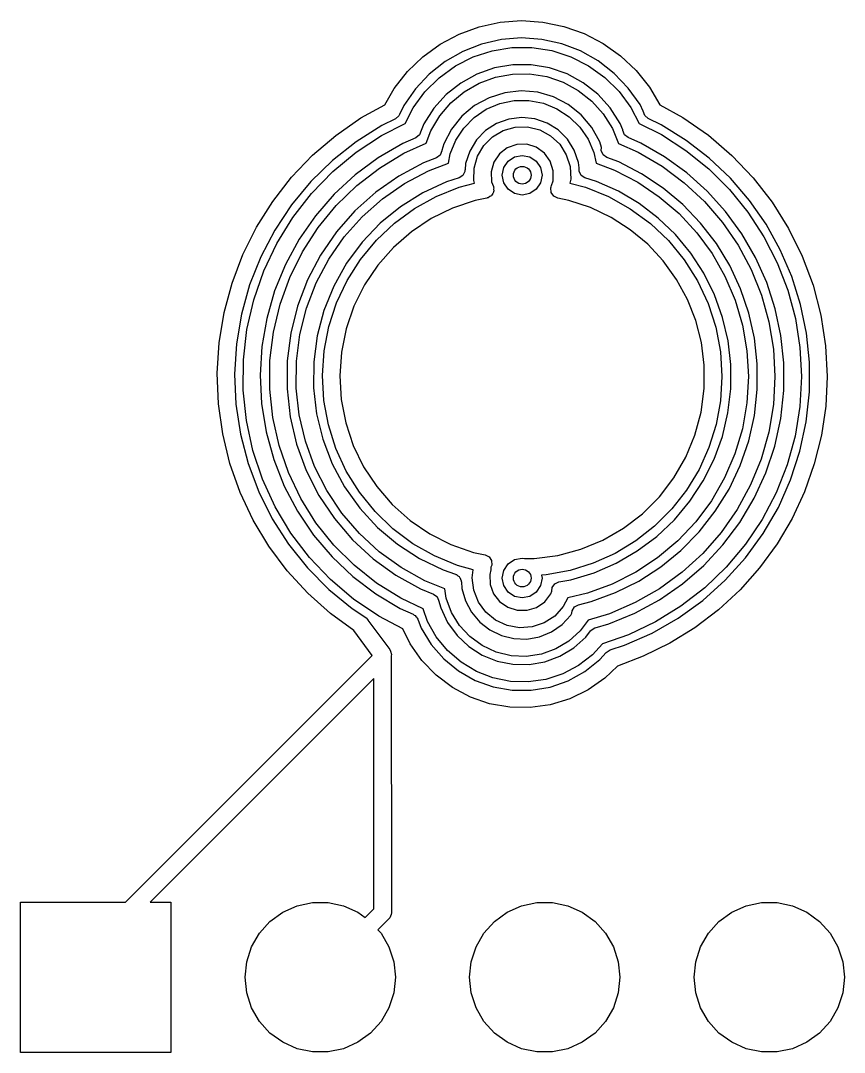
# Model space of a CAD drawing. Extents: x 108.1 to 155.9, y -81.1 to -32.1.
# Drawn here: x 126.07 to 135.39, y -81.1 to -69.42 of the extents above; entities that cross this region are included whole.
import ezdxf

# ---------------------------------------------------------------- set-up
doc = ezdxf.new("R2010")
doc.units = 0
doc.layers.add('BLACK', color=7, linetype='CONTINUOUS')

msp = doc.modelspace()

# ---------------------------------------------------------------- linework, layer by layer
at = {"layer": 'BLACK', "linetype": 'CONTINUOUS'}
for p, q in [((131.03678, -69.571933), (131.264359, -69.488735)), ((131.264359, -69.488735), (131.501249, -69.437769)), ((131.501249, -69.437769), (131.742908, -69.420014)), ((131.742908, -69.420014), (131.984703, -69.43581)), ((131.984703, -69.43581), (132.221998, -69.484854)), ((132.221998, -69.484854), (132.450244, -69.566205)), ((130.822875, -69.68577), (131.03678, -69.571933)), ((132.450244, -69.566205), (132.665065, -69.678304)), ((130.626745, -69.828062), (130.822875, -69.68577)), ((131.291199, -69.685119), (131.077517, -69.768881)), ((131.514886, -69.633741), (131.291199, -69.685119)), ((131.410516, -69.760303), (131.633996, -69.72465)), ((131.743702, -69.615867), (131.514886, -69.633741)), ((131.633996, -69.72465), (131.860303, -69.724203)), ((131.972654, -69.631886), (131.743702, -69.615867)), ((131.860303, -69.724203), (132.083922, -69.758975)), ((132.196751, -69.681449), (131.972654, -69.631886)), ((132.411105, -69.763476), (132.196751, -69.681449)), ((132.665065, -69.678304), (132.862342, -69.819002)), ((130.452149, -69.996082), (130.626745, -69.828062)), ((131.077517, -69.768881), (130.8785, -69.883198)), ((130.993606, -69.932922), (131.195305, -69.830296)), ((131.195305, -69.830296), (131.410516, -69.760303)), ((132.083922, -69.758975), (132.299407, -69.828119)), ((132.299407, -69.828119), (132.50151, -69.929949)), ((132.611041, -69.876177), (132.411105, -69.763476)), ((132.862342, -69.819002), (133.038293, -69.985601)), ((130.8785, -69.883198), (130.698491, -70.02558)), ((130.810332, -70.065682), (130.993606, -69.932922)), ((131.435968, -69.955666), (131.238036, -70.02496)), ((131.64268, -69.920318), (131.435968, -69.955666)), ((131.852391, -69.919904), (131.64268, -69.920318)), ((132.05924, -69.954437), (131.852391, -69.919904)), ((132.257445, -70.02295), (132.05924, -69.954437)), ((132.50151, -69.929949), (132.685306, -70.061985)), ((132.792199, -70.017095), (132.611041, -69.876177)), ((130.302436, -70.186608), (130.452149, -69.996082)), ((130.698491, -70.02558), (130.541413, -70.192919)), ((130.649947, -70.225343), (130.810332, -70.065682)), ((131.238036, -70.02496), (131.054415, -70.126264)), ((131.26337, -70.128035), (131.446766, -70.060699)), ((131.446766, -70.060699), (131.638914, -70.025378)), ((131.638914, -70.025378), (131.834268, -70.023092)), ((131.834268, -70.023092), (132.02719, -70.053906)), ((132.02719, -70.053906), (132.212112, -70.116932)), ((132.441464, -70.123529), (132.257445, -70.02295)), ((132.685306, -70.061985), (132.846319, -70.221012)), ((132.950628, -70.183156), (132.792199, -70.017095)), ((133.038293, -69.985601), (133.189546, -70.174908)), ((130.194035, -70.372709), (130.302436, -70.186608)), ((130.541413, -70.192919), (130.410693, -70.381568)), ((131.054415, -70.126264), (130.890239, -70.256745)), ((131.094018, -70.225443), (131.26337, -70.128035)), ((132.212112, -70.116932), (132.383698, -70.21035)), ((132.606153, -70.253362), (132.441464, -70.123529)), ((133.082873, -70.370738), (132.950628, -70.183156)), ((133.189546, -70.174908), (133.307828, -70.374241)), ((130.516358, -70.408014), (130.649947, -70.225343)), ((130.890239, -70.256745), (130.750097, -70.412756)), ((130.943598, -70.350112), (131.094018, -70.225443)), ((131.374558, -70.292333), (131.21062, -70.382393)), ((131.55291, -70.235971), (131.374558, -70.292333)), ((131.738829, -70.215468), (131.55291, -70.235971)), ((131.925177, -70.231614), (131.738829, -70.215468)), ((132.1048, -70.283787), (131.925177, -70.231614)), ((132.2708, -70.369986), (132.1048, -70.283787)), ((132.383698, -70.21035), (132.536994, -70.331465)), ((132.746908, -70.408819), (132.606153, -70.253362)), ((132.846319, -70.221012), (132.980627, -70.403155)), ((129.925577, -70.521848), (130.194035, -70.372709)), ((130.410693, -70.381568), (130.360489, -70.483152)), ((130.42634, -70.582969), (130.516358, -70.408014)), ((130.750097, -70.412756), (130.637908, -70.589936)), ((130.816452, -70.498444), (130.943598, -70.350112)), ((131.21062, -70.382393), (131.067391, -70.502691)), ((131.205808, -70.517041), (131.343419, -70.423547)), ((131.343419, -70.423547), (131.496606, -70.358648)), ((131.496606, -70.358648), (131.659499, -70.324832)), ((131.659499, -70.324832), (131.82586, -70.323392)), ((131.82586, -70.323392), (131.989315, -70.354385)), ((131.989315, -70.354385), (132.143601, -70.416622)), ((132.143601, -70.416622), (132.28281, -70.507721)), ((132.416805, -70.486899), (132.2708, -70.369986)), ((132.536994, -70.331465), (132.667576, -70.47678)), ((132.859796, -70.585554), (132.746908, -70.408819)), ((132.980627, -70.403155), (133.074221, -70.583311)), ((133.1194, -70.443167), (133.082873, -70.370738)), ((133.307828, -70.374241), (133.568981, -70.518465)), ((129.641711, -70.719119), (129.925577, -70.521848)), ((130.316005, -70.533454), (130.1624, -70.609028)), ((130.354963, -70.499369), (130.316005, -70.533454)), ((130.360489, -70.483152), (130.354963, -70.499369)), ((130.716248, -70.666157), (130.816452, -70.498444)), ((131.067391, -70.502691), (130.95037, -70.64861)), ((131.089044, -70.635549), (131.205808, -70.517041)), ((131.597788, -70.533843), (131.458991, -70.584186)), ((131.74434, -70.515911), (131.597788, -70.533843)), ((131.89118, -70.531304), (131.74434, -70.515911)), ((132.030827, -70.579238), (131.89118, -70.531304)), ((132.28281, -70.507721), (132.401607, -70.62419)), ((132.537209, -70.63004), (132.416805, -70.486899)), ((132.667576, -70.47678), (132.771677, -70.642103)), ((133.118845, -70.446027), (133.1194, -70.443167)), ((133.135697, -70.494971), (133.118845, -70.446027)), ((133.174763, -70.528932), (133.135697, -70.494971)), ((133.174763, -70.528933), (133.174763, -70.528932)), ((133.323192, -70.601348), (133.174763, -70.528933)), ((133.568981, -70.518465), (133.856782, -70.717957)), ((130.1624, -70.609028), (129.872722, -70.791537)), ((130.15979, -70.719281), (130.42634, -70.582969)), ((130.637908, -70.589936), (130.606922, -70.663615)), ((130.606922, -70.663615), (130.607001, -70.664116)), ((130.95037, -70.64861), (130.864049, -70.814547)), ((130.997601, -70.774531), (131.089044, -70.635549)), ((131.458991, -70.584186), (131.335021, -70.664376)), ((131.413798, -70.73458), (131.535208, -70.663555)), ((131.535208, -70.663555), (131.670662, -70.62564)), ((131.670662, -70.62564), (131.811303, -70.623315)), ((131.811303, -70.623315), (131.947935, -70.656732)), ((131.947935, -70.656732), (132.071627, -70.723706)), ((132.156167, -70.65727), (132.030827, -70.579238)), ((132.260813, -70.761424), (132.156167, -70.65727)), ((132.401607, -70.62419), (132.495442, -70.761569)), ((132.627389, -70.793911), (132.537209, -70.63004)), ((132.771677, -70.642103), (132.840785, -70.809336)), ((132.890311, -70.657321), (132.859796, -70.585554)), ((132.889475, -70.662673), (132.890311, -70.657321)), ((132.908124, -70.710961), (132.889475, -70.662673)), ((133.074221, -70.583311), (133.324919, -70.710434)), ((133.603857, -70.775497), (133.323192, -70.601348)), ((129.379012, -70.943807), (129.641711, -70.719119)), ((129.871581, -70.90891), (130.15979, -70.719281)), ((130.54816, -70.744972), (130.40031, -70.810742)), ((130.588413, -70.712427), (130.54816, -70.744972)), ((130.607001, -70.664116), (130.588413, -70.712427)), ((130.66156, -70.807799), (130.716248, -70.666157)), ((130.934981, -70.928663), (130.997601, -70.774531)), ((131.232193, -70.770326), (131.155746, -70.896638)), ((131.335021, -70.664376), (131.232193, -70.770326)), ((131.314368, -70.834073), (131.413798, -70.73458)), ((132.071627, -70.723706), (132.174291, -70.819858)), ((132.339434, -70.886395), (132.260813, -70.761424)), ((132.495442, -70.761569), (132.560721, -70.914594)), ((132.948419, -70.743454), (132.908124, -70.710961)), ((132.948419, -70.743455), (132.948419, -70.743454)), ((133.090508, -70.806386), (132.948419, -70.743455)), ((133.324919, -70.710434), (133.603129, -70.890409)), ((133.865423, -70.9772), (133.603857, -70.775497)), ((133.856782, -70.717957), (134.122878, -70.945596)), ((129.872722, -70.791537), (129.603821, -71.00347)), ((130.40031, -70.810742), (130.120637, -70.973607)), ((130.412296, -70.922126), (130.66156, -70.807799)), ((130.84223, -70.895092), (130.821499, -70.942523)), ((130.864049, -70.814547), (130.841775, -70.891034)), ((130.841775, -70.891034), (130.84223, -70.895092)), ((131.155746, -70.896638), (131.109576, -71.036879)), ((131.243419, -70.955529), (131.314368, -70.834073)), ((131.580906, -70.858456), (131.491369, -70.927591)), ((131.687663, -70.821049), (131.580906, -70.858456)), ((131.800769, -70.81918), (131.687663, -70.821049)), ((131.908705, -70.853037), (131.800769, -70.81918)), ((132.000478, -70.919175), (131.908705, -70.853037)), ((132.174291, -70.819858), (132.249215, -70.938903)), ((132.388024, -71.025815), (132.339434, -70.886395)), ((132.647322, -70.856837), (132.627389, -70.793911)), ((132.643775, -70.890162), (132.647322, -70.856837)), ((132.664766, -70.937479), (132.643775, -70.890162)), ((132.840785, -70.809336), (133.063639, -70.909537)), ((133.359959, -70.961288), (133.090508, -70.806386)), ((133.603129, -70.890409), (133.860964, -71.098527)), ((129.140115, -71.193655), (129.379012, -70.943807)), ((129.603821, -71.00347), (129.358673, -71.242479)), ((129.605762, -71.128829), (129.871581, -70.90891)), ((130.120637, -70.973607), (129.860386, -71.165989)), ((130.134885, -71.089703), (130.412296, -70.922126)), ((130.77983, -70.973234), (130.632242, -71.031088)), ((130.821499, -70.942523), (130.77983, -70.973234)), ((130.914885, -71.033229), (130.934981, -70.928663)), ((131.20559, -71.091006), (131.243419, -70.955529)), ((131.491369, -70.927591), (131.428171, -71.021412)), ((131.542127, -71.083896), (131.590901, -71.010901)), ((131.590901, -71.010901), (131.663896, -70.962127)), ((131.663896, -70.962127), (131.75, -70.945)), ((131.75, -70.945), (131.836104, -70.962127)), ((131.836104, -70.962127), (131.909099, -71.010901)), ((131.909099, -71.010901), (131.957873, -71.083896)), ((132.066743, -71.010856), (132.000478, -70.919175)), ((132.10075, -71.118745), (132.066743, -71.010856)), ((132.249215, -70.938903), (132.291502, -71.073056)), ((132.560721, -70.914594), (132.585709, -71.033483)), ((132.706603, -70.967962), (132.664766, -70.937479)), ((132.842478, -71.020262), (132.706602, -70.967962)), ((132.706602, -70.967962), (132.706603, -70.967962)), ((133.063639, -70.909537), (133.333057, -71.068083)), ((133.611709, -71.143553), (133.359959, -70.961288)), ((134.105195, -71.20438), (133.865423, -70.9772)), ((134.122878, -70.945596), (134.364527, -71.199036)), ((129.365501, -71.376414), (129.605762, -71.128829)), ((129.878215, -71.287589), (130.134885, -71.089703)), ((130.632242, -71.031088), (130.352861, -71.180964)), ((130.419088, -71.263161), (130.689124, -71.120165)), ((130.689124, -71.120165), (130.914885, -71.033229)), ((131.102257, -71.127066), (131.078466, -71.173039)), ((131.10274, -71.110384), (131.101626, -71.113399)), ((131.101626, -71.113399), (131.102257, -71.127066)), ((131.109576, -71.036879), (131.10274, -71.110384)), ((131.203354, -71.231648), (131.20559, -71.091006)), ((131.428171, -71.021412), (131.397748, -71.130366)), ((131.397748, -71.130366), (131.403198, -71.243356)), ((131.525, -71.17), (131.542127, -71.083896)), ((131.957873, -71.083896), (131.975, -71.17)), ((132.099037, -71.231854), (132.10075, -71.118745)), ((132.291502, -71.073056), (132.298385, -71.213547)), ((132.394661, -71.085882), (132.388024, -71.025815)), ((132.392908, -71.125721), (132.394661, -71.085882)), ((132.416794, -71.171645), (132.392908, -71.125721)), ((132.585709, -71.033483), (132.795687, -71.113306)), ((132.795687, -71.113306), (133.056912, -71.248732)), ((133.101133, -71.154009), (132.842478, -71.020262)), ((133.333057, -71.068083), (133.583562, -71.255085)), ((133.860964, -71.098527), (134.095589, -71.3325)), ((128.927421, -71.466156), (129.140115, -71.193655)), ((129.358673, -71.242479), (129.139991, -71.50592)), ((129.860386, -71.165989), (129.622659, -71.385595)), ((130.352861, -71.180964), (130.093259, -71.362962)), ((130.893668, -71.245838), (130.624709, -71.370251)), ((131.034877, -71.200958), (130.893668, -71.245838)), ((131.078466, -71.173039), (131.034877, -71.200957)), ((131.034877, -71.200957), (131.034877, -71.200958)), ((131.210211, -71.25961), (131.203354, -71.231648)), ((131.403198, -71.243356), (131.423417, -71.29618)), ((131.542127, -71.256104), (131.525, -71.17)), ((131.975, -71.17), (131.957873, -71.256104)), ((132.080575, -71.285317), (132.099037, -71.231854)), ((132.298385, -71.213547), (132.288752, -71.259311)), ((132.460442, -71.199472), (132.416794, -71.171645)), ((132.460441, -71.199473), (132.460442, -71.199472)), ((132.589973, -71.240417), (132.460441, -71.199473)), ((132.837971, -71.351398), (132.589973, -71.240417)), ((133.343645, -71.315186), (133.101133, -71.154009)), ((133.842989, -71.351178), (133.611709, -71.143553)), ((134.320702, -71.454695), (134.105195, -71.20438)), ((134.364527, -71.199036), (134.57924, -71.475667)), ((129.645582, -71.513244), (129.878215, -71.287589)), ((130.093259, -71.362962), (129.857109, -71.574504)), ((130.168014, -71.437313), (130.419088, -71.263161)), ((130.777465, -71.409957), (131.038467, -71.304931)), ((131.038467, -71.304931), (131.210211, -71.25961)), ((131.424615, -71.363442), (131.416738, -71.375213)), ((131.423417, -71.29618), (131.424272, -71.304153)), ((131.424272, -71.304153), (131.428033, -71.311791)), ((131.425083, -71.35636), (131.424615, -71.363442)), ((131.42894, -71.347648), (131.425083, -71.35636)), ((131.428033, -71.311791), (131.426911, -71.328742)), ((131.426911, -71.328742), (131.42894, -71.347648)), ((131.590901, -71.329099), (131.542127, -71.256104)), ((131.663896, -71.377873), (131.590901, -71.329099)), ((131.909099, -71.329099), (131.836104, -71.377873)), ((131.957873, -71.256104), (131.909099, -71.329099)), ((132.074247, -71.312135), (132.079356, -71.301785)), ((132.07761, -71.36379), (132.074247, -71.312135)), ((132.10635, -71.406842), (132.07761, -71.36379)), ((132.079356, -71.301785), (132.080575, -71.285317)), ((132.288752, -71.259311), (132.464555, -71.305936)), ((132.464555, -71.305936), (132.726108, -71.411664)), ((133.071596, -71.490103), (132.837971, -71.351398)), ((133.056912, -71.248732), (133.300871, -71.413238)), ((133.567118, -71.501868), (133.343645, -71.315186)), ((133.583562, -71.255085), (133.812161, -71.46831)), ((134.051257, -71.581879), (133.842989, -71.351178)), ((134.095589, -71.3325), (134.304424, -71.589754)), ((128.743064, -71.758573), (128.927421, -71.466156)), ((129.153662, -71.648716), (129.365501, -71.376414)), ((129.622659, -71.385595), (129.410288, -71.629809)), ((129.939478, -71.640138), (130.168014, -71.437313)), ((130.624709, -71.370251), (130.373424, -71.527326)), ((130.531535, -71.546597), (130.777465, -71.409957)), ((131.217347, -71.45548), (130.962331, -71.541753)), ((131.349389, -71.429329), (131.217347, -71.45548)), ((131.354654, -71.426736), (131.349389, -71.429329)), ((131.366177, -71.4255), (131.354654, -71.426736)), ((131.384855, -71.411866), (131.366177, -71.4255)), ((131.395829, -71.406464), (131.384855, -71.411866)), ((131.399237, -71.401369), (131.395829, -71.406464)), ((131.407988, -71.394983), (131.399237, -71.401369)), ((131.416738, -71.375213), (131.407988, -71.394983)), ((131.75, -71.395), (131.663896, -71.377873)), ((131.836104, -71.377873), (131.75, -71.395)), ((132.152765, -71.429757), (132.10635, -71.406842)), ((132.279116, -71.454898), (132.152765, -71.429757)), ((132.523555, -71.536362), (132.279116, -71.454898)), ((132.726108, -71.411664), (132.97245, -71.549154)), ((133.300871, -71.413238), (133.524342, -71.604652)), ((133.812161, -71.46831), (134.016123, -71.705211)), ((134.509725, -71.725566), (134.320702, -71.454695)), ((134.57924, -71.475667), (134.764805, -71.772639)), ((129.139991, -71.50592), (128.950195, -71.790877)), ((129.439972, -71.76377), (129.645582, -71.513244)), ((129.857109, -71.574504), (129.647756, -71.812596)), ((130.373424, -71.527326), (130.143758, -71.714598)), ((130.304487, -71.712734), (130.531535, -71.546597)), ((130.962331, -71.541753), (130.720711, -71.660477)), ((132.75594, -71.647645), (132.523555, -71.536362)), ((132.97245, -71.549154), (133.199744, -71.716263)), ((133.287761, -71.6547), (133.071596, -71.490103)), ((133.768881, -71.711824), (133.567118, -71.501868)), ((134.234222, -71.833121), (134.051257, -71.581879)), ((134.304424, -71.589754), (134.485172, -71.867462)), ((128.97277, -71.942489), (129.153662, -71.648716)), ((129.410288, -71.629809), (129.225806, -71.895718)), ((129.736736, -71.868749), (129.939478, -71.640138)), ((130.143758, -71.714598), (129.939318, -71.929123)), ((130.099841, -71.905793), (130.304487, -71.712734)), ((130.720711, -71.660477), (130.496594, -71.809633)), ((132.97265, -71.787013), (132.75594, -71.647645)), ((133.483611, -71.843014), (133.287761, -71.6547)), ((133.524342, -71.604652), (133.724373, -71.820444)), ((133.946525, -71.942547), (133.768881, -71.711824)), ((134.016123, -71.705211), (134.193011, -71.962957)), ((128.588895, -72.067972), (128.743064, -71.758573)), ((128.950195, -71.790877), (128.791387, -72.094197)), ((129.264027, -72.03595), (129.439972, -71.76377)), ((129.647756, -71.812596), (129.468163, -72.073868)), ((130.496594, -71.809633), (130.293792, -71.986685)), ((133.170308, -71.952294), (132.97265, -71.787013)), ((133.199744, -71.716263), (133.404447, -71.910388)), ((133.724373, -71.820444), (133.89832, -72.057764)), ((134.670315, -72.014204), (134.509725, -71.725566)), ((134.764805, -71.772639), (134.91931, -72.086891)), ((128.824982, -72.25423), (128.97277, -71.942489)), ((129.225806, -71.895718), (129.071411, -72.180154)), ((129.562676, -72.119887), (129.736736, -71.868749)), ((129.939318, -71.929123), (129.763315, -72.167535)), ((129.920767, -72.122783), (130.099841, -71.905793)), ((133.404447, -71.910388), (133.583371, -72.128504)), ((133.656559, -72.052558), (133.483611, -71.843014)), ((134.097926, -72.191279), (133.946525, -71.942547)), ((134.389873, -72.10214), (134.234222, -71.833121)), ((134.485172, -71.867462), (134.635848, -72.162571)), ((129.120005, -72.326288), (129.264027, -72.03595)), ((130.293792, -71.986685), (130.115755, -72.188623)), ((133.345835, -72.140913), (133.170308, -71.952294)), ((133.80432, -72.280564), (133.656559, -72.052558)), ((133.89832, -72.057764), (134.043887, -72.313477)), ((134.193011, -71.962957), (134.340713, -72.238469)), ((134.800819, -72.317633), (134.670315, -72.014204)), ((128.466461, -72.391245), (128.588895, -72.067972)), ((128.791387, -72.094197), (128.665323, -72.412522)), ((129.071411, -72.180154), (128.948944, -72.479725)), ((129.468163, -72.073868), (129.320872, -72.35462)), ((129.419778, -72.389974), (129.562676, -72.119887)), ((129.763315, -72.167535), (129.618512, -72.426087)), ((129.77004, -72.360341), (129.920767, -72.122783)), ((133.496495, -72.34993), (133.345835, -72.140913)), ((133.583371, -72.128504), (133.733726, -72.367211)), ((134.516499, -72.385979), (134.389873, -72.10214)), ((134.635848, -72.162571), (134.754794, -72.471834)), ((134.91931, -72.086891), (135.041163, -72.415187)), ((128.712059, -72.580225), (128.824982, -72.25423)), ((130.115755, -72.188623), (129.965509, -72.412011)), ((133.924941, -72.524018), (133.80432, -72.280564)), ((134.221277, -72.45505), (134.097926, -72.191279)), ((134.340713, -72.238469), (134.457463, -72.528455)), ((128.376993, -72.725148), (128.466461, -72.391245)), ((128.665323, -72.412522), (128.573398, -72.74233)), ((129.009757, -72.631057), (129.120005, -72.326288)), ((129.320872, -72.35462), (129.207968, -72.650879)), ((129.310078, -72.675164), (129.419778, -72.389974)), ((129.649996, -72.614785), (129.77004, -72.360341)), ((129.965509, -72.412011), (129.84561, -72.65305)), ((133.61994, -72.576089), (133.496495, -72.34993)), ((133.733726, -72.367211), (133.85317, -72.622791)), ((134.043887, -72.313477), (134.159149, -72.584204)), ((134.612707, -72.681517), (134.516499, -72.385979)), ((134.899892, -72.632729), (134.800819, -72.317633)), ((135.041163, -72.415187), (135.129109, -72.754145)), ((128.948944, -72.479725), (128.859864, -72.790862)), ((129.618512, -72.426087), (129.507186, -72.700721)), ((134.016829, -72.779706), (133.924941, -72.524018)), ((134.315103, -72.730707), (134.221277, -72.45505)), ((134.457463, -72.528455), (134.541867, -72.829451)), ((134.754794, -72.471834), (134.840701, -72.791852)), ((128.635347, -72.916586), (128.712059, -72.580225)), ((128.934697, -72.946342), (129.009757, -72.631057)), ((129.562497, -72.882172), (129.649996, -72.614785)), ((133.714248, -72.815866), (133.61994, -72.576089)), ((133.85317, -72.622791), (133.939843, -72.891261)), ((134.159149, -72.584204), (134.242584, -72.866369)), ((134.966513, -72.956245), (134.899892, -72.632729)), ((128.321387, -73.066328), (128.376993, -72.725148)), ((128.573398, -72.74233), (128.516631, -73.07997)), ((129.207968, -72.650879), (129.13105, -72.958451)), ((129.235139, -72.971392), (129.310078, -72.675164)), ((129.507186, -72.700721), (129.431082, -72.987121)), ((129.84561, -72.65305), (129.758097, -72.907643)), ((134.378284, -73.014958), (134.315103, -72.730707)), ((134.677439, -72.985504), (134.612707, -72.681517)), ((135.129109, -72.754145), (135.182241, -73.100271)), ((128.859864, -72.790862), (128.805234, -73.109856)), ((129.508896, -73.158359), (129.562497, -72.882172)), ((133.777948, -73.065523), (133.714248, -72.815866)), ((134.078771, -73.044248), (134.016829, -72.779706)), ((134.242584, -72.866369), (134.29309, -73.156244)), ((134.541867, -72.829451), (134.592916, -73.137861)), ((134.840701, -72.791852), (134.892627, -73.119107)), ((128.59576, -73.259306), (128.635347, -72.916586)), ((128.895791, -73.268095), (128.934697, -72.946342)), ((129.13105, -72.958451), (129.091206, -73.272981)), ((129.196029, -73.274439), (129.235139, -72.971392)), ((129.431082, -72.987121), (129.391398, -73.280792)), ((129.758097, -72.907643), (129.704457, -73.171459)), ((133.939843, -72.891261), (133.992392, -73.168437)), ((134.709984, -73.294598), (134.677439, -72.985504)), ((134.999997, -73.284848), (134.966513, -72.956245)), ((128.300203, -73.411359), (128.321387, -73.066328)), ((128.516631, -73.07997), (128.49565, -73.421705)), ((128.805234, -73.109856), (128.785703, -73.432904)), ((133.810049, -73.321172), (133.777948, -73.065523)), ((134.109948, -73.314151), (134.078771, -73.044248)), ((134.410064, -73.304406), (134.378284, -73.014958)), ((135.182241, -73.100271), (135.200012, -73.449995)), ((129.490026, -73.439065), (129.508896, -73.158359)), ((129.704457, -73.171459), (129.685604, -73.440011)), ((133.992392, -73.168437), (134.01, -73.45)), ((134.29309, -73.156244), (134.31, -73.45)), ((134.592916, -73.137861), (134.61, -73.45)), ((134.892627, -73.119107), (134.909998, -73.449995)), ((128.59377, -73.604299), (128.59576, -73.259306)), ((128.893536, -73.592184), (128.895791, -73.268095)), ((129.091206, -73.272981), (129.089001, -73.590017)), ((129.193304, -73.579987), (129.196029, -73.274439)), ((129.391398, -73.280792), (129.388755, -73.57712)), ((133.81, -73.45), (133.810049, -73.321172)), ((134.11, -73.45), (134.109948, -73.314151)), ((134.41, -73.45), (134.410064, -73.304406)), ((134.709999, -73.45), (134.709984, -73.294598)), ((135.000013, -73.45), (134.999997, -73.284848)), ((128.313654, -73.756779), (128.300203, -73.411359)), ((128.49565, -73.421705), (128.510686, -73.763753)), ((128.785703, -73.432904), (128.801506, -73.756156)), ((129.506179, -73.719941), (129.490026, -73.439065)), ((129.685604, -73.440011), (129.701858, -73.708734)), ((133.81, -73.58502), (133.81, -73.45)), ((134.01, -73.45), (133.993522, -73.722413)), ((134.110014, -73.587227), (134.11, -73.45)), ((134.31, -73.45), (134.292747, -73.746708)), ((134.409959, -73.597483), (134.41, -73.45)), ((134.61, -73.45), (134.592469, -73.766177)), ((134.709933, -73.609007), (134.71, -73.45)), ((134.71, -73.45), (134.709999, -73.45)), ((134.91, -73.45), (134.891814, -73.788533)), ((134.909998, -73.449995), (134.91, -73.45)), ((134.999993, -73.620716), (135.000014, -73.45)), ((135.000014, -73.45), (135.000013, -73.45)), ((135.200014, -73.45), (135.183834, -73.783735)), ((135.200012, -73.449995), (135.200014, -73.45)), ((129.227004, -73.883683), (129.193304, -73.579987)), ((129.388755, -73.57712), (129.423196, -73.871451)), ((128.629402, -73.947453), (128.59377, -73.604299)), ((128.927964, -73.914447), (128.893536, -73.592184)), ((129.089001, -73.590017), (129.124466, -73.90507)), ((133.774753, -73.852748), (133.81, -73.58502)), ((134.078204, -73.859832), (134.110014, -73.587227)), ((134.377351, -73.890641), (134.409959, -73.597483)), ((134.675864, -73.925192), (134.709933, -73.609007)), ((134.964223, -73.960269), (134.999993, -73.620716)), ((128.361603, -74.099119), (128.313654, -73.756779)), ((128.510686, -73.763753), (128.561574, -74.102329)), ((128.801506, -73.756156), (128.852454, -74.075758)), ((129.557104, -73.996634), (129.506179, -73.719941)), ((129.701858, -73.708734), (129.752942, -73.973057)), ((133.993522, -73.722413), (133.944329, -73.990853)), ((134.292747, -73.746708), (134.241222, -74.039417)), ((134.592469, -73.766177), (134.540093, -74.078477)), ((134.891814, -73.788533), (134.837465, -74.12317)), ((135.183834, -73.783735), (135.135447, -74.11434)), ((128.99863, -74.230745), (128.927964, -73.914447)), ((129.124466, -73.90507), (129.197098, -74.213682)), ((129.296648, -74.181201), (129.227004, -73.883683)), ((129.423196, -73.871451), (129.49418, -74.159163)), ((133.704861, -74.113586), (133.774753, -73.852748)), ((134.015013, -74.126912), (134.078204, -73.859832)), ((134.312533, -74.178397), (134.377351, -73.890641)), ((134.608118, -74.235907), (134.675864, -73.925192)), ((128.702229, -74.284677), (128.629402, -73.947453)), ((129.642013, -74.264855), (129.557104, -73.996634)), ((129.752942, -73.973057), (129.837987, -74.228484)), ((133.944329, -73.990853), (133.863137, -74.251407)), ((134.241222, -74.039417), (134.156119, -74.324181)), ((134.893075, -74.294205), (134.964223, -73.960269)), ((128.44357, -74.434941), (128.361603, -74.099119)), ((128.561574, -74.102329), (128.647749, -74.433685)), ((128.852454, -74.075758), (128.937939, -74.387902)), ((129.49418, -74.159163), (129.600592, -74.435738)), ((133.601522, -74.36307), (133.704861, -74.113586)), ((133.921294, -74.384869), (134.015013, -74.126912)), ((134.540093, -74.078477), (134.453511, -74.383073)), ((134.837465, -74.12317), (134.74758, -74.450058)), ((135.135447, -74.11434), (135.055305, -74.438713)), ((128.811385, -74.611952), (128.702229, -74.284677)), ((129.104628, -74.537018), (128.99863, -74.230745)), ((129.197098, -74.213682), (129.30587, -74.511483)), ((129.401245, -74.468302), (129.296648, -74.181201)), ((129.759588, -74.520449), (129.642013, -74.264855)), ((129.837987, -74.228484), (129.955548, -74.470673)), ((133.863137, -74.251407), (133.751131, -74.500274)), ((134.2163, -74.457223), (134.312533, -74.178397)), ((134.507474, -74.537576), (134.608118, -74.235907)), ((128.937939, -74.387902), (129.056943, -74.688866)), ((133.466502, -74.59693), (133.601522, -74.36307)), ((133.798308, -74.630225), (133.921294, -74.384869)), ((134.156119, -74.324181), (134.038584, -74.597163)), ((134.453511, -74.383073), (134.333788, -74.676231)), ((134.787333, -74.61885), (134.893075, -74.294205)), ((128.558732, -74.760876), (128.44357, -74.434941)), ((128.647749, -74.433685), (128.768259, -74.754154)), ((129.30587, -74.511483), (129.449241, -74.794257)), ((129.539303, -74.740895), (129.401245, -74.468302)), ((129.600592, -74.435738), (129.74076, -74.696832)), ((129.955548, -74.470673), (130.103625, -74.695504)), ((133.751131, -74.500274), (133.609944, -74.733826)), ((134.089833, -74.723702), (134.2163, -74.457223)), ((134.74758, -74.450058), (134.623192, -74.765435)), ((135.055305, -74.438713), (134.944162, -74.753813)), ((128.955567, -74.925377), (128.811385, -74.611952)), ((129.244597, -74.829332), (129.104628, -74.537018)), ((129.908009, -74.759454), (129.759588, -74.520449)), ((133.302113, -74.811167), (133.466502, -74.59693)), ((133.647714, -74.859673), (133.798308, -74.630225)), ((134.038584, -74.597163), (133.890203, -74.854682)), ((134.375092, -74.826728), (134.507474, -74.537576)), ((134.648161, -74.93063), (134.787333, -74.61885)), ((129.056943, -74.688866), (129.208046, -74.975064)), ((129.708857, -74.995097), (129.539303, -74.740895)), ((129.74076, -74.696832), (129.912483, -74.938344)), ((130.103625, -74.695504), (130.2797, -74.899155)), ((133.609944, -74.733826), (133.441634, -74.948657)), ((133.934681, -74.974566), (134.089833, -74.723702)), ((134.333788, -74.676231), (134.182389, -74.954355)), ((128.705932, -75.07365), (128.558732, -74.760876)), ((128.768259, -74.754154), (128.92177, -75.060189)), ((129.416739, -75.103933), (129.244597, -74.829332)), ((129.449241, -74.794257), (129.625182, -75.058002)), ((130.084975, -74.978166), (129.908009, -74.759454)), ((133.111167, -75.002113), (133.302113, -74.811167)), ((133.471541, -75.070121), (133.647714, -74.859673)), ((133.890203, -74.854682), (133.712975, -75.093268)), ((134.212495, -75.100032), (134.375092, -74.826728)), ((134.623192, -74.765435), (134.465733, -75.065672)), ((134.944162, -74.753813), (134.803058, -75.056684)), ((129.133058, -75.221217), (128.955567, -74.925377)), ((129.208046, -74.975064), (129.389449, -75.243083)), ((129.912483, -74.938344), (130.113065, -75.156482)), ((130.287744, -75.173197), (130.084975, -74.978166)), ((130.2797, -74.899155), (130.480779, -75.078161)), ((133.441634, -74.948657), (133.248657, -75.141634)), ((133.752747, -75.206741), (133.934681, -74.974566)), ((134.182389, -74.954355), (134.001171, -75.214038)), ((134.47709, -75.226114), (134.648161, -74.93063)), ((128.883693, -75.370124), (128.705932, -75.07365)), ((128.92177, -75.060189), (129.106582, -75.348403)), ((129.625182, -75.058002), (129.831203, -75.298983)), ((129.90749, -75.227286), (129.708857, -74.995097)), ((130.480779, -75.078161), (130.703442, -75.229479)), ((132.89693, -75.166502), (133.111167, -75.002113)), ((133.272165, -75.258732), (133.471541, -75.070121)), ((133.712975, -75.093268), (133.509288, -75.309706)), ((134.021554, -75.354345), (134.212495, -75.100032)), ((134.465733, -75.065672), (134.277016, -75.347312)), ((134.803058, -75.056684), (134.633319, -75.344484)), ((129.618844, -75.357295), (129.416739, -75.103933)), ((130.113065, -75.156482), (130.339355, -75.347819)), ((130.513174, -75.341523), (130.287744, -75.173197)), ((132.66307, -75.301522), (132.89693, -75.166502)), ((133.248657, -75.141634), (133.033826, -75.309944)), ((133.546262, -75.417379), (133.752747, -75.206741)), ((134.001171, -75.214038), (133.792356, -75.452095)), ((129.341742, -75.495944), (129.133058, -75.221217)), ((129.389449, -75.243083), (129.598989, -75.48973)), ((129.831203, -75.298983), (130.064387, -75.51379)), ((130.132373, -75.434155), (129.90749, -75.227286)), ((130.703442, -75.229479), (130.943903, -75.350536)), ((132.413586, -75.404861), (132.66307, -75.301522)), ((133.033826, -75.309944), (132.800274, -75.451131)), ((133.052272, -75.422963), (133.272165, -75.258732)), ((133.509288, -75.309706), (133.281889, -75.501077)), ((134.276004, -75.502049), (134.47709, -75.226114)), ((129.090231, -75.64732), (128.883693, -75.370124)), ((129.106582, -75.348403), (129.32065, -75.615607)), ((129.848316, -75.586164), (129.618844, -75.357295)), ((130.380301, -75.612756), (130.132373, -75.434155)), ((130.339355, -75.347819), (130.587799, -75.509351)), ((130.75777, -75.480537), (130.513174, -75.341523)), ((130.943903, -75.350536), (131.198072, -75.439272)), ((131.198072, -75.439272), (131.329854, -75.4667)), ((132.152748, -75.474753), (132.413586, -75.404861)), ((132.800274, -75.451131), (132.551407, -75.563137)), ((132.814826, -75.560602), (133.052272, -75.422963)), ((133.317755, -75.603899), (133.546262, -75.417379)), ((133.792356, -75.452095), (133.558503, -75.665608)), ((133.804467, -75.586739), (134.021554, -75.354345)), ((134.277016, -75.347312), (134.059212, -75.607114)), ((134.633319, -75.344484), (134.436535, -75.614516)), ((129.579131, -75.746285), (129.341742, -75.495944)), ((129.598989, -75.48973), (129.834168, -75.712064)), ((130.064387, -75.51379), (130.321433, -75.699381)), ((130.587799, -75.509351), (130.854496, -75.63854)), ((131.017743, -75.588083), (130.75777, -75.480537)), ((131.329854, -75.4667), (131.376071, -75.490014)), ((131.376071, -75.490014), (131.404439, -75.533312)), ((131.404439, -75.533312), (131.407357, -75.584993)), ((131.590901, -75.570901), (131.663896, -75.522127)), ((131.663896, -75.522127), (131.75, -75.505)), ((131.75, -75.505), (131.775137, -75.51)), ((131.775137, -75.51), (131.88502, -75.51)), ((131.88502, -75.51), (132.152748, -75.474753)), ((132.551407, -75.563137), (132.290853, -75.644329)), ((132.563028, -75.669793), (132.814826, -75.560602)), ((133.281889, -75.501077), (133.033842, -75.664802)), ((134.047116, -75.755398), (134.276004, -75.502049)), ((129.323471, -75.902457), (129.090231, -75.64732)), ((129.32065, -75.615607), (129.561606, -75.858843)), ((130.102208, -75.787602), (129.848316, -75.586164)), ((130.647744, -75.760546), (130.380301, -75.612756)), ((130.854496, -75.63854), (130.994883, -75.685931)), ((130.994883, -75.685931), (130.994883, -75.685932)), ((130.994883, -75.685932), (131.000548, -75.689705)), ((131.196274, -75.637047), (131.017743, -75.588083)), ((131.184288, -75.726169), (131.196274, -75.637047)), ((131.396624, -75.635766), (131.382311, -75.690022)), ((131.407357, -75.584993), (131.396588, -75.60634)), ((131.396588, -75.60634), (131.396623, -75.635766)), ((131.396623, -75.635766), (131.396624, -75.635766)), ((131.525, -75.73), (131.542127, -75.643896)), ((131.542127, -75.643896), (131.590901, -75.570901)), ((132.290853, -75.644329), (132.022413, -75.693522)), ((132.300271, -75.749065), (132.563028, -75.669793)), ((133.033842, -75.664802), (132.768491, -75.798675)), ((133.070029, -75.764014), (133.317755, -75.603899)), ((133.558503, -75.665608), (133.302479, -75.851959)), ((133.563733, -75.794538), (133.804467, -75.586739)), ((134.059212, -75.607114), (133.814829, -75.842087)), ((134.436535, -75.614516), (134.214552, -75.864245)), ((129.842396, -75.969254), (129.579131, -75.746285)), ((129.834168, -75.712064), (130.092182, -75.907435)), ((130.377261, -75.959021), (130.102208, -75.787602)), ((130.321433, -75.699381), (130.598702, -75.85313)), ((130.873716, -75.852222), (130.647744, -75.760546)), ((131.000548, -75.689705), (131.00722, -75.69104)), ((131.00722, -75.69104), (131.021802, -75.703858)), ((131.021802, -75.703858), (131.037967, -75.714623)), ((131.037967, -75.714623), (131.040986, -75.720721)), ((131.040986, -75.720721), (131.046098, -75.725215)), ((131.046098, -75.725215), (131.052319, -75.743612)), ((131.052319, -75.743612), (131.060934, -75.761013)), ((131.060934, -75.761013), (131.060499, -75.767803)), ((131.060499, -75.767803), (131.06268, -75.774251)), ((131.06268, -75.774251), (131.062681, -75.774251)), ((131.062681, -75.774251), (131.067425, -75.847038)), ((131.201453, -75.868351), (131.184288, -75.726169)), ((131.382311, -75.690022), (131.387247, -75.802135)), ((131.387247, -75.802135), (131.425579, -75.907608)), ((131.542127, -75.816104), (131.525, -75.73)), ((131.975, -75.73), (131.957873, -75.816104)), ((132.022413, -75.693522), (131.968394, -75.696789)), ((131.968394, -75.696789), (131.975, -75.73)), ((132.088726, -75.837648), (132.118318, -75.795177)), ((132.118318, -75.795177), (132.165182, -75.773193)), ((132.165182, -75.773193), (132.300271, -75.749065)), ((132.768491, -75.798675), (132.489412, -75.900892)), ((132.806121, -75.895761), (133.070029, -75.764014)), ((133.302123, -75.975352), (133.563733, -75.794538)), ((133.792944, -75.983373), (134.047116, -75.755398)), ((129.581072, -76.132972), (129.323471, -75.902457)), ((129.561606, -75.858843), (129.826781, -76.075419)), ((130.092182, -75.907435), (130.369957, -76.073515)), ((130.598702, -75.85313), (130.74547, -75.913031)), ((130.74547, -75.913031), (130.761378, -75.9251)), ((130.890924, -75.957706), (130.873716, -75.852222)), ((131.067425, -75.847038), (131.107086, -75.987426)), ((131.253772, -76.001666), (131.201453, -75.868351)), ((131.425579, -75.907608), (131.493779, -75.996729)), ((131.590901, -75.889099), (131.542127, -75.816104)), ((131.663896, -75.937873), (131.590901, -75.889099)), ((131.909099, -75.889099), (131.836104, -75.937873)), ((131.957873, -75.816104), (131.909099, -75.889099)), ((132.004179, -75.998675), (132.073057, -75.910077)), ((132.073057, -75.910077), (132.085348, -75.877311)), ((132.085348, -75.877311), (132.088726, -75.837648)), ((132.489412, -75.900892), (132.266006, -75.954362)), ((132.529265, -75.997525), (132.806121, -75.895761)), ((133.302479, -75.851959), (133.027423, -76.008865)), ((133.814829, -75.842087), (133.54668, -76.049527)), ((134.214552, -75.864245), (133.969454, -76.09133)), ((130.128399, -76.162196), (129.842396, -75.969254)), ((130.627884, -76.078218), (130.377261, -75.959021)), ((130.761378, -75.9251), (130.778649, -75.935147)), ((130.778649, -75.935147), (130.781747, -75.940554)), ((130.781747, -75.940554), (130.786708, -75.944318)), ((130.786708, -75.944318), (130.794449, -75.962722)), ((130.794449, -75.962722), (130.804384, -75.980061)), ((130.804384, -75.980061), (130.827675, -76.068011)), ((130.951252, -76.119697), (130.890924, -75.957706)), ((131.107086, -75.987426), (131.175276, -76.116391)), ((131.337891, -76.117571), (131.253772, -76.001666)), ((131.493779, -75.996729), (131.585568, -76.061294)), ((131.75, -75.955), (131.663896, -75.937873)), ((131.836104, -75.937873), (131.75, -75.955)), ((131.911901, -76.062538), (132.004179, -75.998675)), ((132.266006, -75.954362), (132.213679, -76.054109)), ((132.340725, -76.057796), (132.386071, -76.032831)), ((132.38607, -76.032831), (132.529265, -75.997525)), ((132.386071, -76.032831), (132.38607, -76.032831)), ((133.027423, -76.008865), (132.736707, -76.134401)), ((133.022648, -76.127098), (133.302123, -75.975352)), ((133.516287, -76.183465), (133.792944, -75.983373)), ((129.843711, -76.324356), (129.581072, -76.132972)), ((129.826781, -76.075419), (129.969986, -76.169216)), ((130.369957, -76.073515), (130.517039, -76.140985)), ((130.517039, -76.140985), (130.52645, -76.148775)), ((130.52645, -76.148775), (130.537646, -76.153645)), ((130.679011, -76.220869), (130.627884, -76.078218)), ((130.827675, -76.068011), (130.905844, -76.23233)), ((131.041797, -76.266946), (130.951252, -76.119697)), ((131.175276, -76.116391), (131.268968, -76.228211)), ((131.448421, -76.208638), (131.337891, -76.117571)), ((131.585568, -76.061294), (131.692495, -76.095358)), ((131.692495, -76.095358), (131.804717, -76.095786)), ((131.804717, -76.095786), (131.911901, -76.062538)), ((132.213679, -76.054109), (132.117433, -76.16016)), ((132.201122, -76.255447), (132.301183, -76.149289)), ((132.301183, -76.149289), (132.313385, -76.129187)), ((132.313385, -76.129187), (132.313937, -76.102089)), ((132.313937, -76.102089), (132.340725, -76.057796)), ((132.736707, -76.134401), (132.497339, -76.207621)), ((132.728524, -76.248031), (133.022648, -76.127098)), ((133.54668, -76.049527), (133.257851, -76.227046)), ((133.969454, -76.09133), (133.703538, -76.29364)), ((129.969986, -76.169216), (129.974233, -76.173967)), ((129.974233, -76.173967), (129.982739, -76.179123)), ((129.982739, -76.179123), (130.001574, -76.204556)), ((130.001574, -76.204556), (130.004483, -76.20781)), ((130.004483, -76.20781), (130.004678, -76.208747)), ((130.004678, -76.208747), (130.250615, -76.540829)), ((130.4002, -76.30517), (130.128399, -76.162196)), ((130.537646, -76.153645), (130.546038, -76.164989)), ((130.546038, -76.164989), (130.556914, -76.173992)), ((130.556914, -76.173992), (130.561169, -76.185443)), ((130.561169, -76.185443), (130.568431, -76.19526)), ((130.568431, -76.19526), (130.568432, -76.195259)), ((130.568432, -76.195259), (130.608118, -76.296001)), ((130.778319, -76.396188), (130.679011, -76.220869)), ((130.905844, -76.23233), (131.012979, -76.379411)), ((131.159134, -76.393882), (131.041797, -76.266946)), ((131.268968, -76.228211), (131.384005, -76.317923)), ((131.578277, -76.269032), (131.448421, -76.208638)), ((131.719138, -76.294883), (131.578277, -76.269032)), ((131.99764, -76.238644), (131.861977, -76.284532)), ((132.117433, -76.16016), (131.99764, -76.238644)), ((132.081043, -76.33829), (132.201122, -76.255447)), ((132.497339, -76.207621), (132.406544, -76.329009)), ((132.57585, -76.292459), (132.728524, -76.248031)), ((133.257851, -76.227046), (132.951666, -76.372601)), ((133.22019, -76.353471), (133.516287, -76.183465)), ((130.052431, -76.606185), (129.843711, -76.324356)), ((130.48339, -76.4758), (130.4002, -76.30517)), ((130.608118, -76.296001), (130.720428, -76.481154)), ((131.012979, -76.379411), (131.145405, -76.504209)), ((131.384005, -76.317923), (131.515283, -76.381547)), ((131.515283, -76.381547), (131.656976, -76.41626)), ((131.861977, -76.284532), (131.719138, -76.294883)), ((131.946274, -76.39414), (132.081043, -76.33829)), ((132.406544, -76.329009), (132.278171, -76.444771)), ((132.46892, -76.399395), (132.524511, -76.327372)), ((132.524511, -76.327372), (132.529009, -76.323937)), ((132.529009, -76.323937), (132.531573, -76.319275)), ((132.531573, -76.319275), (132.548728, -76.308885)), ((132.548728, -76.308885), (132.565657, -76.295962)), ((132.565657, -76.295962), (132.57126, -76.295238)), ((132.57126, -76.295238), (132.57585, -76.292459)), ((132.951666, -76.372601), (132.659785, -76.474677)), ((132.907911, -76.49152), (133.22019, -76.353471)), ((133.703538, -76.29364), (133.419298, -76.469278)), ((130.615613, -76.664711), (130.48339, -76.4758)), ((130.720428, -76.481154), (130.862464, -76.644621)), ((130.90605, -76.55202), (130.778319, -76.396188)), ((131.298823, -76.495704), (131.159134, -76.393882)), ((131.455581, -76.568558), (131.298823, -76.495704)), ((131.656976, -76.41626), (131.802796, -76.420521)), ((131.802796, -76.420521), (131.946274, -76.39414)), ((132.278171, -76.444771), (132.129816, -76.533494)), ((132.333119, -76.520511), (132.46892, -76.399395)), ((132.659785, -76.474677), (132.546628, -76.597959)), ((132.746833, -76.543366), (132.907911, -76.49152)), ((133.419298, -76.469278), (133.119402, -76.616597)), ((127.260946, -79.4), (130.052431, -76.606185)), ((130.250615, -76.540829), (130.26061, -76.557693)), ((130.26061, -76.557693), (130.269903, -76.595588)), ((130.269903, -76.595588), (130.267741, -76.609676)), ((130.267741, -76.609676), (130.268079, -76.610491)), ((130.268079, -76.610491), (130.27, -79.52)), ((131.058466, -76.683808), (130.90605, -76.55202)), ((131.145405, -76.504209), (131.298576, -76.60244)), ((131.298576, -76.60244), (131.467238, -76.670734)), ((131.623476, -76.60969), (131.455581, -76.568558)), ((131.796158, -76.617543), (131.623476, -76.60969)), ((131.967093, -76.591819), (131.796158, -76.617543)), ((132.129816, -76.533494), (131.967093, -76.591819)), ((132.006836, -76.67814), (132.177309, -76.614501)), ((132.177309, -76.614501), (132.333119, -76.520511)), ((132.546628, -76.597959), (132.387076, -76.721011)), ((132.628681, -76.653131), (132.700496, -76.572097)), ((132.700496, -76.572097), (132.743681, -76.543557)), ((132.743681, -76.543557), (132.746833, -76.543366)), ((133.119402, -76.616597), (132.827899, -76.726226)), ((130.775752, -76.830618), (130.615613, -76.664711)), ((130.862464, -76.644621), (131.030125, -76.78168)), ((131.23111, -76.787697), (131.058466, -76.683808)), ((131.467238, -76.670734), (131.645603, -76.706748)), ((131.645603, -76.706748), (131.82755, -76.709245)), ((131.82755, -76.709245), (132.006836, -76.67814)), ((132.387076, -76.721011), (132.208889, -76.815076)), ((132.459707, -76.788568), (132.628681, -76.653131)), ((132.827899, -76.726226), (132.684219, -76.864792)), ((130.959868, -76.969439), (130.775752, -76.830618)), ((131.030125, -76.78168), (131.21857, -76.888375)), ((131.418932, -76.860647), (131.23111, -76.787697)), ((132.208889, -76.815076), (132.017279, -76.877402)), ((132.270243, -76.893442), (132.459707, -76.788568)), ((130.070157, -76.868699), (127.540967, -79.4)), ((130.071879, -79.476803), (130.070157, -76.868699)), ((131.163428, -77.077758), (130.959868, -76.969439)), ((131.21857, -76.888375), (131.422358, -76.961626)), ((131.616438, -76.900526), (131.418932, -76.860647)), ((131.422358, -76.961626), (131.635606, -76.999317)), ((131.817851, -76.906166), (131.616438, -76.900526)), ((132.017279, -76.877402), (131.817851, -76.906166)), ((131.852157, -77.00036), (132.065758, -76.964726)), ((132.065758, -76.964726), (132.270243, -76.893442)), ((132.684219, -76.864792), (132.495252, -76.996933)), ((131.381424, -77.152909), (131.163428, -77.077758)), ((131.635606, -76.999317), (131.852157, -77.00036)), ((132.495252, -76.996933), (132.287944, -77.097894)), ((131.60849, -77.193042), (131.381424, -77.152909)), ((131.839039, -77.197171), (131.60849, -77.193042)), ((132.067397, -77.165192), (131.839039, -77.197171)), ((132.287944, -77.097894), (132.067397, -77.165192)), ((126.075, -81.1), (126.075, -79.4)), ((126.075, -79.4), (127.260946, -79.4)), ((127.540967, -79.4), (127.775, -79.4)), ((127.775, -79.4), (127.775, -81.1)), ((129.202336, -79.441602), (129.376151, -79.404656)), ((129.376151, -79.404656), (129.553849, -79.404656)), ((129.553849, -79.404656), (129.727664, -79.441602)), ((131.742336, -79.441602), (131.916151, -79.404656)), ((131.916151, -79.404656), (132.093849, -79.404656)), ((132.093849, -79.404656), (132.267664, -79.441602)), ((134.282336, -79.441602), (134.456151, -79.404656)), ((134.456151, -79.404656), (134.633849, -79.404656)), ((134.633849, -79.404656), (134.807664, -79.441602)), ((128.896239, -79.618327), (129.04, -79.513878)), ((129.04, -79.513878), (129.202336, -79.441602)), ((129.727664, -79.441602), (129.89, -79.513878)), ((129.89, -79.513878), (129.974084, -79.574969)), ((129.974084, -79.574969), (130.071879, -79.476803)), ((130.268079, -79.539509), (130.253148, -79.575557)), ((130.27, -79.52), (130.268079, -79.539509)), ((131.436239, -79.618327), (131.58, -79.513878)), ((131.58, -79.513878), (131.742336, -79.441602)), ((132.267664, -79.441602), (132.43, -79.513878)), ((132.43, -79.513878), (132.573761, -79.618327)), ((133.976239, -79.618327), (134.12, -79.513878)), ((134.12, -79.513878), (134.282336, -79.441602)), ((134.807664, -79.441602), (134.97, -79.513878)), ((134.97, -79.513878), (135.113761, -79.618327)), ((128.777336, -79.750383), (128.896239, -79.618327)), ((130.253148, -79.575557), (130.117684, -79.711533)), ((131.317336, -79.750383), (131.436239, -79.618327)), ((132.573761, -79.618327), (132.692664, -79.750383)), ((133.857336, -79.750383), (133.976239, -79.618327)), ((135.113761, -79.618327), (135.232664, -79.750383)), ((128.688486, -79.904274), (128.777336, -79.750383)), ((130.117684, -79.711533), (130.152664, -79.750383)), ((130.152664, -79.750383), (130.241514, -79.904274)), ((131.228486, -79.904274), (131.317336, -79.750383)), ((132.692664, -79.750383), (132.781514, -79.904274)), ((133.768486, -79.904274), (133.857336, -79.750383)), ((135.232664, -79.750383), (135.321514, -79.904274)), ((128.633575, -80.073275), (128.688486, -79.904274)), ((130.241514, -79.904274), (130.296425, -80.073275)), ((131.173575, -80.073275), (131.228486, -79.904274)), ((132.781514, -79.904274), (132.836425, -80.073275)), ((133.713575, -80.073275), (133.768486, -79.904274)), ((135.321514, -79.904274), (135.376425, -80.073275)), ((128.615, -80.25), (128.633575, -80.073275)), ((130.296425, -80.073275), (130.315, -80.25)), ((131.155, -80.25), (131.173575, -80.073275)), ((132.836425, -80.073275), (132.855, -80.25)), ((133.695, -80.25), (133.713575, -80.073275)), ((135.376425, -80.073275), (135.395, -80.25)), ((128.633575, -80.426725), (128.615, -80.25)), ((130.315, -80.25), (130.296425, -80.426725)), ((131.173575, -80.426725), (131.155, -80.25)), ((132.855, -80.25), (132.836425, -80.426725)), ((133.713575, -80.426725), (133.695, -80.25)), ((135.395, -80.25), (135.376425, -80.426725)), ((128.688486, -80.595726), (128.633575, -80.426725)), ((130.296425, -80.426725), (130.241514, -80.595726)), ((131.228486, -80.595726), (131.173575, -80.426725)), ((132.836425, -80.426725), (132.781514, -80.595726)), ((133.768486, -80.595726), (133.713575, -80.426725)), ((135.376425, -80.426725), (135.321514, -80.595726)), ((128.777336, -80.749617), (128.688486, -80.595726)), ((130.241514, -80.595726), (130.152664, -80.749617)), ((131.317336, -80.749617), (131.228486, -80.595726)), ((132.781514, -80.595726), (132.692664, -80.749617)), ((133.857336, -80.749617), (133.768486, -80.595726)), ((135.321514, -80.595726), (135.232664, -80.749617)), ((128.896239, -80.881673), (128.777336, -80.749617)), ((130.152664, -80.749617), (130.033761, -80.881673)), ((131.436239, -80.881673), (131.317336, -80.749617)), ((132.692664, -80.749617), (132.573761, -80.881673)), ((133.976239, -80.881673), (133.857336, -80.749617)), ((135.232664, -80.749617), (135.113761, -80.881673)), ((129.04, -80.986122), (128.896239, -80.881673)), ((130.033761, -80.881673), (129.89, -80.986122)), ((131.58, -80.986122), (131.436239, -80.881673)), ((132.573761, -80.881673), (132.43, -80.986122)), ((134.12, -80.986122), (133.976239, -80.881673)), ((135.113761, -80.881673), (134.97, -80.986122)), ((129.202336, -81.058398), (129.04, -80.986122)), ((129.376151, -81.095344), (129.202336, -81.058398)), ((129.727664, -81.058398), (129.553849, -81.095344)), ((129.89, -80.986122), (129.727664, -81.058398)), ((131.742336, -81.058398), (131.58, -80.986122)), ((131.916151, -81.095344), (131.742336, -81.058398)), ((132.267664, -81.058398), (132.093849, -81.095344)), ((132.43, -80.986122), (132.267664, -81.058398)), ((134.282336, -81.058398), (134.12, -80.986122)), ((134.456151, -81.095344), (134.282336, -81.058398)), ((134.807664, -81.058398), (134.633849, -81.095344)), ((134.97, -80.986122), (134.807664, -81.058398)), ((127.775, -81.1), (126.075, -81.1)), ((129.553849, -81.095344), (129.376151, -81.095344)), ((132.093849, -81.095344), (131.916151, -81.095344)), ((134.633849, -81.095344), (134.456151, -81.095344))]:
    msp.add_line(p, q, dxfattribs=at)
at = {"layer": 'BLACK'}
for centre in [(131.75, -71.17), (131.75, -75.73)]:
    msp.add_circle(centre, 0.1, dxfattribs=at)

doc.saveas('drawing.dxf')
